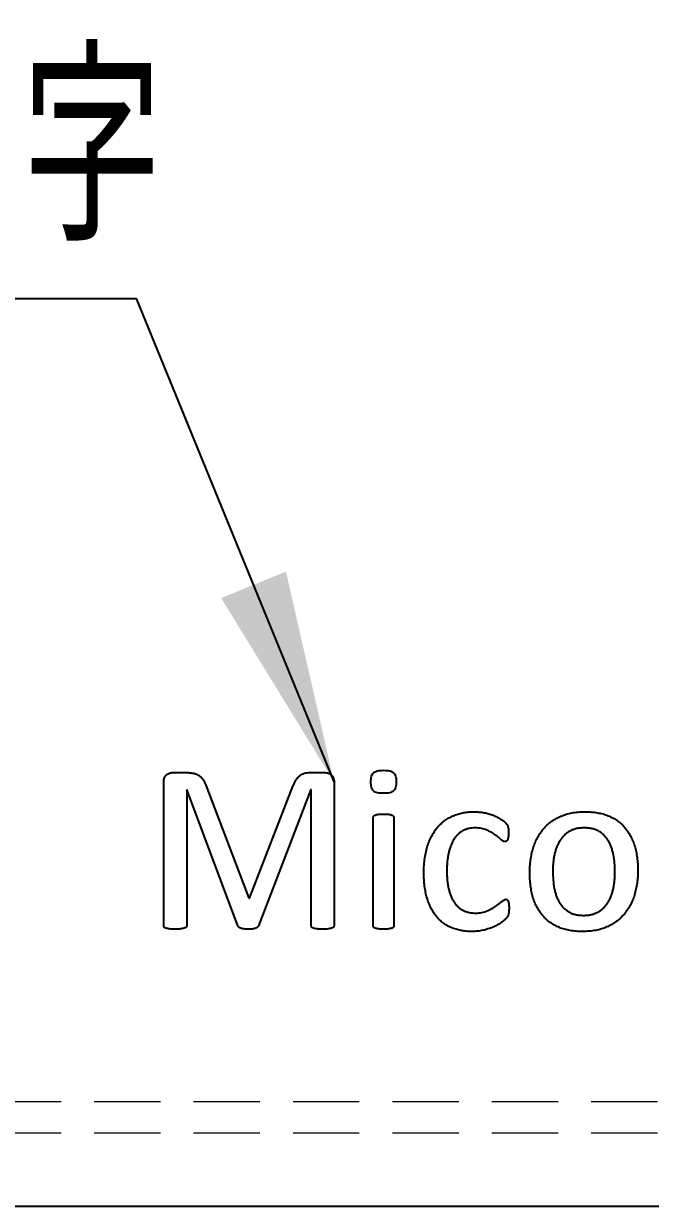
# Model space of a CAD drawing. Header units: millimetres. Extents: x 0 to 210, y 0 to 297.
# Drawn here: x 160.57 to 172.58, y 167.09 to 189.75 of the extents above; entities that cross this region are included whole.
import ezdxf

# ---------------------------------------------------------------- set-up
doc = ezdxf.new("R2010")
doc.units = ezdxf.units.MM
doc.linetypes.add('HIDDEN', pattern=[1.905, 1.27, -0.635])
doc.layers.add('图纸格式', color=7, linetype='Continuous')
doc.styles.add('SLDTEXTSTYLE0', font='TXT', dxfattribs={"width": 0.7, "bigfont": 'bigfont'})
doc.dimstyles.new('SLDDIMSTYLE2', dxfattribs={"dimtxt": 0.18, "dimasz": 4.08, "dimexe": 0, "dimexo": 0.0625, "dimgap": 0, "dimtad": 0, "dimtih": 1, "dimtoh": 1, "dimdec": 0, "dimrnd": 1e-09, "dimzin": 0, "dimdsep": 46, "dimtxsty": 'Standard', "dimsah": 1, "dimcen": 0.09, "dimadec": 0, "dimazin": 0, "dimtfac": 4.08, "dimtdec": 0, "dimtofl": 0, "dimtmove": 0, "dimatfit": 3, "dimfxl": 0, "dimfrac": 2, "dimtolj": 1, "dimtzin": 0, "dimarcsym": 0})

# ---------------------------------------------------------------- blocks, each defined once
blk = doc.blocks.new('SW_NOTE_0_1')
at = {"layer": '图纸格式', "color": 0}
blk.add_line((-34.454, 0), (0, 0), dxfattribs=at)
at = {"layer": '图纸格式', "color": 0, "insert": (-34.926, 4.596), "char_height": 3.5, "attachment_point": 1, "style": 'SLDTEXTSTYLE0'}
blk.add_mtext('激光打标/0.5mm浮雕刻字', dxfattribs=at)

msp = doc.modelspace()

# ---------------------------------------------------------------- linework, layer by layer
at = {"color": 7, "linetype": 'Continuous', "lineweight": 25}
for p, q in [((163.42821463, 175.40030232), (163.6874058, 175.40030232)), ((166.06217602, 175.40030232), (166.33446463, 175.40030232)), ((163.25174404, 172.47406151), (163.25174404, 175.22038504)), ((164.05826977, 175.15765526), (164.88409698, 172.99589055)), ((164.89581573, 172.99589055), (165.7354297, 175.15076188)), ((166.51644992, 175.22038504), (166.51644992, 172.47406151)), ((163.69292051, 175.07493467), (163.69292051, 172.47406151)), ((163.69567786, 175.07493467), (163.69292051, 175.07493467)), ((164.67453816, 172.46234276), (163.69567786, 175.07493467)), ((166.07044808, 175.07493467), (165.06539294, 172.46234276)), ((166.07527345, 175.07493467), (166.07044808, 175.07493467)), ((166.07527345, 172.47406151), (166.07527345, 175.07493467)), ((167.26644992, 172.47130416), (167.26644992, 174.53518283)), ((167.66350874, 174.53518283), (167.66350874, 172.47130416)), ((164.88409698, 172.99589055), (164.89581573, 172.99589055)), ((195.57536459, 167.09058668), (124.97494397, 167.09058668))]:
    msp.add_line(p, q, dxfattribs=at)
at = {"color": 7, "linetype": 'HIDDEN', "lineweight": 18}
for p, q in [((195.57536459, 169.09058668), (124.97494397, 169.09058668)), ((195.57536459, 168.49058668), (124.97494397, 168.49058668))]:
    msp.add_line(p, q, dxfattribs=at)
at = {"color": 7, "linetype": 'Continuous', "lineweight": 25}
for points, knots in [([(163.25174404, 175.22038504), (163.25227803, 175.23540564), (163.25327899, 175.26356137), (163.26388446, 175.30219882), (163.28022075, 175.33506538), (163.30555195, 175.35903745), (163.33361227, 175.37739135), (163.36382902, 175.39095691), (163.39567824, 175.39849912), (163.41737889, 175.39970179), (163.42821463, 175.40030232)], [0, 0, 0, 0, 0.1577477648, 0.2956941833, 0.4191009362, 0.5388719682, 0.6576612537, 0.7714147846, 0.8858610805, 1, 1, 1, 1]), ([(163.6874058, 175.40030232), (163.71249853, 175.39976099), (163.75925456, 175.39875232), (163.82509978, 175.38831089), (163.88260934, 175.37101497), (163.93183176, 175.34395702), (163.97445716, 175.31018268), (164.00771825, 175.26604197), (164.03629249, 175.21516185), (164.05071956, 175.17741143), (164.05826977, 175.15765526)], [0, 0, 0, 0, 0.1559391475, 0.2905660733, 0.4135046205, 0.527333852, 0.6380431329, 0.7489735746, 0.8686286778, 1, 1, 1, 1]), ([(165.7354297, 175.15076188), (165.7446551, 175.17233321), (165.76202156, 175.2129404), (165.79300398, 175.26738195), (165.82693107, 175.31195868), (165.8647686, 175.34653459), (165.9065675, 175.37234454), (165.95338679, 175.38874971), (166.00570027, 175.39850898), (166.042597, 175.39968061), (166.06217602, 175.40030232)], [0, 0, 0, 0, 0.1582992684, 0.2979922618, 0.4218036776, 0.5349197465, 0.6421379668, 0.7510817638, 0.8679130303, 1, 1, 1, 1]), ([(166.33446463, 175.40030232), (166.34668318, 175.39973227), (166.37067086, 175.39861314), (166.40520449, 175.39104455), (166.43689338, 175.37833933), (166.46351406, 175.35815947), (166.48643196, 175.33309778), (166.50241557, 175.30105669), (166.51557587, 175.26341989), (166.51614364, 175.23546498), (166.51644992, 175.22038504)], [0, 0, 0, 0, 0.1264250645, 0.2481998766, 0.3643873152, 0.4766619241, 0.5912311425, 0.7125404529, 0.8449333435, 1, 1, 1, 1]), ([(167.22233227, 175.22176372), (167.22293396, 175.24157), (167.22404109, 175.27801474), (167.23330717, 175.32804008), (167.24920924, 175.36835682), (167.27366564, 175.39951789), (167.30795773, 175.42091736), (167.35175819, 175.43446823), (167.40579171, 175.44349122), (167.44540217, 175.44409179), (167.46704735, 175.44441997)], [0, 0, 0, 0, 0.15232316654, 0.28028369663, 0.38964167253, 0.48270415389, 0.57981112591, 0.69555823602, 0.83363749688, 1, 1, 1, 1]), ([(167.46704735, 175.44441997), (167.48845837, 175.44408584), (167.52760431, 175.44347494), (167.58101478, 175.43454241), (167.62387034, 175.4207834), (167.65774887, 175.4002824), (167.68111439, 175.36967689), (167.6977458, 175.33078249), (167.70558631, 175.2813392), (167.70690708, 175.24544707), (167.70762639, 175.22589975)], [0, 0, 0, 0, 0.167476382, 0.306198342, 0.4222684329, 0.518586416, 0.6107482699, 0.7187127375, 0.8468072226, 1, 1, 1, 1]), ([(167.46291132, 175.0032435), (167.44149005, 175.00354597), (167.40232539, 175.00409899), (167.34910306, 175.01337686), (167.30597919, 175.02606443), (167.27201629, 175.04676968), (167.24889737, 175.07776745), (167.23326706, 175.11712058), (167.22402747, 175.16620301), (167.22292951, 175.20218898), (167.22233227, 175.22176372)], [0, 0, 0, 0, 0.1673973129, 0.3060537793, 0.4214962216, 0.517768731, 0.6112980632, 0.7185050057, 0.8468795481, 1, 1, 1, 1]), ([(167.70762639, 175.22589975), (167.70702471, 175.20609346), (167.70591758, 175.16964872), (167.69665149, 175.11962338), (167.68074943, 175.07930665), (167.65629302, 175.04814557), (167.62200094, 175.02674611), (167.57820047, 175.01319523), (167.52416696, 175.00417224), (167.48455649, 175.00357168), (167.46291132, 175.0032435)], [0, 0, 0, 0, 0.1523231665, 0.2802836966, 0.3896416725, 0.4827041539, 0.5798111259, 0.695558236, 0.8336374969, 1, 1, 1, 1]), ([(167.26644992, 174.53518283), (167.26687746, 174.54028605), (167.26774493, 174.55064042), (167.27409944, 174.56576542), (167.28709007, 174.57914797), (167.30748289, 174.58896876), (167.33465657, 174.59711115), (167.369937, 174.60209262), (167.41367049, 174.60545611), (167.44589792, 174.60592636), (167.46360066, 174.60618467)], [0, 0, 0, 0, 0.0666296746, 0.1351910441, 0.2094885901, 0.3048098591, 0.427257762, 0.5792086501, 0.7688566482, 1, 1, 1, 1]), ([(167.46360066, 174.60618467), (167.48199648, 174.6059525), (167.51492002, 174.60553699), (167.55930837, 174.60201694), (167.59424161, 174.59737389), (167.62078415, 174.58872039), (167.64093488, 174.57899473), (167.65419454, 174.56564812), (167.66251367, 174.55098033), (167.66318437, 174.54033248), (167.66350874, 174.53518283)], [0, 0, 0, 0, 0.2382496856, 0.4264024938, 0.5771553972, 0.6929600845, 0.7875298382, 0.8633167442, 0.9338956355, 1, 1, 1, 1]), ([(168.23703816, 173.47773798), (168.23795751, 173.52740326), (168.23973193, 173.62326002), (168.25348019, 173.76181001), (168.27646996, 173.88940933), (168.30912767, 174.00630264), (168.34953772, 174.11281722), (168.39797018, 174.20892379), (168.45257896, 174.29534898), (168.5141711, 174.37188041), (168.58294339, 174.43819496), (168.65708177, 174.49581716), (168.73667887, 174.54459703), (168.8222131, 174.58287979), (168.91192412, 174.61354752), (169.00582683, 174.63434812), (169.10312059, 174.64826026), (169.16920328, 174.64961403), (169.20280102, 174.65030232)], [0, 0, 0, 0, 0.0865850984, 0.1671140693, 0.242475046, 0.3123680729, 0.3784407597, 0.4407937809, 0.4996997327, 0.5563894576, 0.6116394815, 0.665894192, 0.7198328919, 0.773979506, 0.8289659719, 0.884851506, 0.9414562218, 1, 1, 1, 1]), ([(169.20280102, 174.65030232), (169.23525359, 174.64936354), (169.29953311, 174.64750407), (169.39360099, 174.63310687), (169.4826541, 174.61220318), (169.56459433, 174.58448566), (169.63886418, 174.55269816), (169.70206645, 174.51549223), (169.7539303, 174.48099199), (169.79078601, 174.44907103), (169.81526937, 174.4236628), (169.83105643, 174.40293902), (169.84219516, 174.38362613), (169.84914768, 174.36247131), (169.8549206, 174.3385129), (169.85804784, 174.31098702), (169.86018015, 174.2783255), (169.86034085, 174.25462759), (169.8604297, 174.24152475)], [0, 0, 0, 0, 0.1129613779, 0.2237451275, 0.3306824281, 0.4311366551, 0.5246492021, 0.6113917597, 0.686188445, 0.7412135638, 0.7808355794, 0.8088411468, 0.8317681826, 0.8580884297, 0.8860367845, 0.9174984041, 0.9543839147, 1, 1, 1, 1]), ([(170.26644992, 173.48325269), (170.26718468, 173.52510889), (170.26862528, 173.60717316), (170.28170086, 173.72757938), (170.30097313, 173.84301196), (170.33009942, 173.95274883), (170.36718814, 174.05642445), (170.41240364, 174.15322386), (170.46679172, 174.24223305), (170.52896728, 174.32394968), (170.59931753, 174.39817585), (170.67847369, 174.46310186), (170.76545063, 174.51969759), (170.86121677, 174.56629486), (170.9648978, 174.60472517), (171.07739084, 174.63123631), (171.19797434, 174.64720139), (171.28110471, 174.64924857), (171.32389477, 174.65030232)], [0, 0, 0, 0, 0.0703101593, 0.1378517889, 0.2032971147, 0.2667942766, 0.3283494306, 0.3881104467, 0.4459857165, 0.5032862837, 0.5603639692, 0.6174142232, 0.6749251446, 0.7343258499, 0.7960128565, 0.8603496867, 0.928117181, 1, 1, 1, 1]), ([(171.32389477, 174.65030232), (171.36530715, 174.64947532), (171.44541433, 174.64787558), (171.56137457, 174.63275121), (171.66952559, 174.61016419), (171.76928074, 174.5760679), (171.8608931, 174.53302284), (171.94503368, 174.48206175), (172.02082293, 174.42162665), (172.08799734, 174.35199794), (172.14736674, 174.27435173), (172.19939366, 174.18921548), (172.24284038, 174.09591041), (172.27860998, 173.99528077), (172.30586656, 173.88719034), (172.32590463, 173.77247499), (172.3375319, 173.65100181), (172.33915118, 173.56783624), (172.33997933, 173.52530232)], [0, 0, 0, 0, 0.071868294, 0.1390204506, 0.2027203332, 0.2634065691, 0.3215900906, 0.378177301, 0.4338185, 0.4894010231, 0.5457387414, 0.60321488, 0.6622902538, 0.7241236611, 0.7883758868, 0.8556074033, 0.9261523475, 1, 1, 1, 1]), ([(169.22279183, 174.34147879), (169.2013867, 174.34079195), (169.15972904, 174.33945526), (169.09924899, 174.32979835), (169.04266624, 174.31319361), (168.99003467, 174.28939476), (168.94055044, 174.25982824), (168.89562386, 174.22282006), (168.85448677, 174.17948298), (168.81739151, 174.12966961), (168.78410806, 174.07363438), (168.75619389, 174.01120389), (168.73198173, 173.94321995), (168.71194442, 173.86928181), (168.69719095, 173.78922863), (168.68625462, 173.7033922), (168.67913394, 173.61181918), (168.67852671, 173.54875356), (168.67821463, 173.51634092)], [0, 0, 0, 0, 0.0575993618, 0.1120971268, 0.1643446624, 0.2158363635, 0.2671718371, 0.3190409887, 0.3719721932, 0.4276331249, 0.4858631976, 0.5470277204, 0.6113856611, 0.6799477283, 0.7529673115, 0.8302914759, 0.912778138, 1, 1, 1, 1]), ([(169.79149588, 174.07677291), (169.785693, 174.07743395), (169.77320786, 174.07885622), (169.75428172, 174.08697228), (169.73490823, 174.10085838), (169.70542016, 174.12621705), (169.66374776, 174.16484844), (169.60328424, 174.21198882), (169.53020253, 174.26003455), (169.45925537, 174.29536212), (169.3953235, 174.31929572), (169.34170594, 174.3324187), (169.28366159, 174.33981487), (169.2434932, 174.3409129), (169.22279183, 174.34147879)], [0, 0, 0, 0, 0.02712184435, 0.05835383511, 0.09460257784, 0.13794513637, 0.23962913124, 0.35942229989, 0.49491299692, 0.64678111997, 0.72777912095, 0.81273932119, 0.90349246483, 1, 1, 1, 1]), ([(171.30872933, 174.34147879), (171.28341849, 174.34060535), (171.23438585, 174.33891331), (171.16339523, 174.32814119), (171.09806653, 174.30870104), (171.0382267, 174.28173867), (170.98405769, 174.24718691), (170.93381916, 174.20745013), (170.88990667, 174.159889), (170.85018033, 174.10713246), (170.8158136, 174.04856707), (170.78716428, 173.98418425), (170.76126045, 173.9156269), (170.74159768, 173.84141719), (170.72679834, 173.76325043), (170.71575846, 173.68133821), (170.70858101, 173.59597315), (170.70794845, 173.53772518), (170.70762639, 173.50806886)], [0, 0, 0, 0, 0.0653894927, 0.1266737301, 0.1848917888, 0.2409422987, 0.2956182197, 0.350496746, 0.4059246462, 0.4623135679, 0.5208484824, 0.5808780955, 0.6441675448, 0.7099706102, 0.7788858276, 0.8495677413, 0.9234090771, 1, 1, 1, 1]), ([(171.89880286, 173.49841813), (171.8977062, 173.55434213), (171.89556691, 173.66343523), (171.87601878, 173.7967349), (171.854977, 173.89733325), (171.83220266, 173.96664454), (171.80637425, 174.03167496), (171.77550542, 174.09206018), (171.73865936, 174.14681267), (171.6967987, 174.19643335), (171.64751856, 174.23869854), (171.59296814, 174.27558429), (171.53187161, 174.30546344), (171.4637036, 174.32717846), (171.38843303, 174.33921995), (171.33588533, 174.34070918), (171.30872933, 174.34147879)], [0, 0, 0, 0, 0.1435245331, 0.2799788328, 0.3452683036, 0.4072298206, 0.4670639528, 0.524867208, 0.5810077665, 0.6362478167, 0.6910415967, 0.7471821552, 0.8049823979, 0.8650778792, 0.9302739363, 1, 1, 1, 1]), ([(169.8604297, 174.24152475), (169.86012688, 174.22749803), (169.85956487, 174.20146541), (169.85657473, 174.16592982), (169.85065999, 174.13667613), (169.839699, 174.10976146), (169.82250247, 174.08331084), (169.80104795, 174.07878702), (169.79149588, 174.07677291)], [0, 0, 0, 0, 0.2163337571, 0.4015004722, 0.5502871704, 0.6727153456, 0.8542849175, 1, 1, 1, 1]), ([(169.15868338, 172.35618467), (169.1225672, 172.35713554), (169.05212985, 172.35899001), (168.94971176, 172.37268772), (168.85369863, 172.39641358), (168.76382416, 172.42854029), (168.68047127, 172.47013023), (168.60424659, 172.52055869), (168.53547136, 172.58003741), (168.47304517, 172.64695243), (168.41812311, 172.72300032), (168.3712374, 172.80744786), (168.32903648, 172.89901957), (168.29562495, 172.99941637), (168.26987106, 173.10791125), (168.2502589, 173.22415028), (168.23966466, 173.34840527), (168.23792981, 173.43383176), (168.23703816, 173.47773798)], [0, 0, 0, 0, 0.0656914086, 0.1281179191, 0.1875270729, 0.2453096172, 0.3013903829, 0.3565744768, 0.4111168456, 0.4664274435, 0.5226979396, 0.5812852685, 0.6418940224, 0.7058714466, 0.7733925745, 0.8445854566, 0.9201223596, 1, 1, 1, 1]), ([(168.67821463, 173.51634092), (168.67854944, 173.48393119), (168.6792009, 173.42087123), (168.68599554, 173.32945535), (168.69793956, 173.24413011), (168.71315257, 173.164925), (168.73424017, 173.09202065), (168.75854532, 173.02515152), (168.78788375, 172.96455587), (168.82065548, 172.90998113), (168.85795252, 172.86159174), (168.90047255, 172.82122719), (168.94572671, 172.78575049), (168.99547103, 172.75752531), (169.04944443, 172.73623234), (169.10664286, 172.72007891), (169.16806984, 172.71135011), (169.21012895, 172.70988112), (169.23175323, 172.70912585)], [0, 0, 0, 0, 0.0877537003, 0.1707433276, 0.2480046376, 0.3209776974, 0.3889257854, 0.4533043638, 0.5134160181, 0.5709340583, 0.6254525481, 0.6782574944, 0.7292838077, 0.780838514, 0.8324870074, 0.8860779581, 0.9414280861, 1, 1, 1, 1]), ([(171.28046646, 172.35618467), (171.23905411, 172.35701169), (171.15894697, 172.35861147), (171.04298645, 172.37373557), (170.93483639, 172.39632356), (170.83507793, 172.43041647), (170.7434772, 172.4734734), (170.65929496, 172.52439196), (170.58353226, 172.58508287), (170.51569701, 172.65426829), (170.45621805, 172.73195896), (170.40513511, 172.81749904), (170.36134314, 172.9104168), (170.32639428, 173.01146869), (170.29992728, 173.11979802), (170.28065311, 173.23499305), (170.26885712, 173.35685886), (170.2672644, 173.44048698), (170.26644992, 173.48325269)], [0, 0, 0, 0, 0.0717996044, 0.1388875789, 0.202526579, 0.2631548128, 0.3212827242, 0.3778158502, 0.433403869, 0.4892115195, 0.5454953919, 0.6027101021, 0.6617290133, 0.7233707328, 0.7878504693, 0.8549502832, 0.9258245518, 1, 1, 1, 1]), ([(170.70762639, 173.50806886), (170.70920901, 173.45172854), (170.71228929, 173.34207276), (170.72928952, 173.2077942), (170.7529091, 173.1076609), (170.77344229, 173.03778715), (170.80124087, 172.97350392), (170.83127123, 172.91293389), (170.86918127, 172.85889209), (170.91210281, 172.81020768), (170.96063254, 172.76727828), (171.01479895, 172.72992573), (171.07632441, 172.70107123), (171.14457118, 172.67936392), (171.22006575, 172.66726129), (171.27261245, 172.66577585), (171.29976794, 172.6650082)], [0, 0, 0, 0, 0.14453765399, 0.28131520787, 0.34607466689, 0.40834033257, 0.46777476269, 0.52550156265, 0.58141277136, 0.63652306193, 0.6916333525, 0.74721120637, 0.80467869425, 0.86525633803, 0.93036616156, 1, 1, 1, 1]), ([(172.33997933, 173.52530232), (172.33919148, 173.4836845), (172.33764261, 173.40186696), (172.32523637, 173.28149134), (172.3035342, 173.16618631), (172.27513316, 173.05601299), (172.23802544, 172.95192917), (172.19162353, 172.85539465), (172.13780596, 172.76573756), (172.07558861, 172.68393983), (172.00479161, 172.61040663), (171.92557075, 172.54501112), (171.83775351, 172.48861216), (171.74197778, 172.44070322), (171.63805976, 172.40245294), (171.52575905, 172.37622011), (171.40576466, 172.35903068), (171.32303842, 172.35715165), (171.28046646, 172.35618467)], [0, 0, 0, 0, 0.06987855111, 0.13737602894, 0.20291501835, 0.26674380996, 0.32825872557, 0.3881462302, 0.44631351311, 0.50357662306, 0.56033833167, 0.61735129216, 0.67568216048, 0.73521559316, 0.79686227523, 0.8611570487, 0.92854966959, 1, 1, 1, 1]), ([(171.29976794, 172.6650082), (171.32485019, 172.66587742), (171.37342804, 172.66756086), (171.44394366, 172.67841776), (171.50923336, 172.69790638), (171.56952402, 172.72477533), (171.62440955, 172.75903072), (171.67415565, 172.79908479), (171.71908558, 172.84520987), (171.75803132, 172.89794594), (171.79286703, 172.95595679), (171.82141556, 173.02012685), (171.84655121, 173.08882964), (171.86535602, 173.16310357), (171.88038018, 173.24138098), (171.89156491, 173.32374259), (171.89761103, 173.40986004), (171.89840073, 173.46853792), (171.89880286, 173.49841813)], [0, 0, 0, 0, 0.0648053416, 0.1255112396, 0.18373696, 0.2403360275, 0.2955227326, 0.3504084811, 0.4049851567, 0.4613814993, 0.5194132142, 0.5794507273, 0.6425449619, 0.7082038951, 0.7771281818, 0.8484077046, 0.922805511, 1, 1, 1, 1]), ([(169.23175323, 172.70912585), (169.25222501, 172.7096893), (169.29193597, 172.71078226), (169.34951863, 172.71823432), (169.40307934, 172.73145113), (169.4679038, 172.75512646), (169.53981553, 172.79183039), (169.61612024, 172.8394586), (169.679532, 172.88751287), (169.72556658, 172.92482916), (169.75651372, 172.95029232), (169.77625103, 172.96317419), (169.79340499, 172.97152664), (169.80453295, 172.97312845), (169.80941867, 172.97383173)], [0, 0, 0, 0, 0.09451727058, 0.18334365615, 0.2674847792, 0.34869894536, 0.50147523044, 0.63923570996, 0.76357635692, 0.86845738385, 0.91302868747, 0.94834317122, 0.9773201028, 1, 1, 1, 1]), ([(169.80941867, 172.97383173), (169.81436846, 172.9735673), (169.82424045, 172.9730399), (169.83727271, 172.96434187), (169.84820076, 172.95105843), (169.85573292, 172.93173317), (169.86302944, 172.90741923), (169.86621199, 172.87691314), (169.8693695, 172.84062968), (169.86938349, 172.81437759), (169.8693911, 172.8001185)], [0, 0, 0, 0, 0.0730847162, 0.145762272, 0.2264869795, 0.3282822099, 0.4536910776, 0.6066848535, 0.7863669308, 1, 1, 1, 1]), ([(169.8693911, 172.8001185), (169.86931004, 172.787933), (169.86915851, 172.76515084), (169.86678765, 172.73368959), (169.86470171, 172.70705358), (169.85958275, 172.68494006), (169.85315511, 172.66587644), (169.84512107, 172.64662555), (169.82991276, 172.62458339), (169.81139271, 172.60336569), (169.79047239, 172.58208733), (169.76821228, 172.56387192), (169.74129163, 172.54322392), (169.69853564, 172.51226438), (169.63675135, 172.47543177), (169.55490838, 172.43629263), (169.46473633, 172.40306107), (169.36766433, 172.37737509), (169.26482915, 172.3589486), (169.19438145, 172.35711421), (169.15868338, 172.35618467)], [0, 0, 0, 0, 0.0394794879, 0.0738113862, 0.1022687574, 0.1259377098, 0.147134049, 0.1674757733, 0.1932966262, 0.2334448333, 0.2587229427, 0.2899053262, 0.3265504122, 0.368713496, 0.4609319327, 0.5592012041, 0.6624094029, 0.7718870957, 0.8844080111, 1, 1, 1, 1]), ([(163.46819624, 172.40030232), (163.4488972, 172.40055855), (163.41369007, 172.40102598), (163.36561002, 172.40443434), (163.32752528, 172.41233957), (163.29728594, 172.41779797), (163.27525764, 172.42765468), (163.25996937, 172.44029108), (163.25275799, 172.45690184), (163.25208662, 172.46826385), (163.25174404, 172.47406151)], [0, 0, 0, 0, 0.2316671375, 0.4226291316, 0.5767591012, 0.698480799, 0.7897590603, 0.8639466677, 0.9305764671, 1, 1, 1, 1]), ([(163.69292051, 172.47406151), (163.69240454, 172.46821631), (163.69137787, 172.45658549), (163.68236981, 172.44042216), (163.66652301, 172.42743481), (163.64332648, 172.41801751), (163.61234736, 172.41228974), (163.57351924, 172.40446813), (163.52431565, 172.40098592), (163.48818652, 172.40054583), (163.46819624, 172.40030232)], [0, 0, 0, 0, 0.0680128967, 0.1353325822, 0.2096332941, 0.3034633926, 0.4246769351, 0.5774921208, 0.7662259852, 1, 1, 1, 1]), ([(164.87031021, 172.40030232), (164.85514534, 172.40067565), (164.82708643, 172.4013664), (164.78806992, 172.40355794), (164.75553981, 172.40904979), (164.72905596, 172.41631444), (164.70838762, 172.42570704), (164.69178582, 172.43540548), (164.68113586, 172.44857898), (164.67667245, 172.4578903), (164.67453816, 172.46234276)], [0, 0, 0, 0, 0.210589193, 0.3896439816, 0.5416961275, 0.6678643564, 0.7692213039, 0.8567959737, 0.931523225, 1, 1, 1, 1]), ([(165.06539294, 172.46234276), (165.06283926, 172.457382), (165.05759379, 172.44719213), (165.04548634, 172.4340751), (165.02925076, 172.42204038), (165.00730054, 172.41391558), (164.98036242, 172.40793171), (164.94881085, 172.40312379), (164.91148689, 172.40044999), (164.88479091, 172.40035425), (164.87031021, 172.40030232)], [0, 0, 0, 0, 0.0772335394, 0.1586448382, 0.2455096464, 0.3558027167, 0.4805017041, 0.6290805413, 0.7988021858, 1, 1, 1, 1]), ([(166.29448301, 172.40030232), (166.27564253, 172.40057017), (166.24066454, 172.40106744), (166.1925999, 172.40447328), (166.15401639, 172.41223055), (166.1234009, 172.4179374), (166.10091916, 172.42766385), (166.08498603, 172.44022161), (166.07698057, 172.45678744), (166.07584794, 172.46824829), (166.07527345, 172.47406151)], [0, 0, 0, 0, 0.2247844221, 0.4173199121, 0.5732132212, 0.6941975554, 0.7874134343, 0.8632107694, 0.9306171342, 1, 1, 1, 1]), ([(166.51644992, 172.47406151), (166.51593398, 172.46821622), (166.51490734, 172.45658523), (166.50589897, 172.44042321), (166.49005357, 172.4274299), (166.46705963, 172.41812909), (166.43658056, 172.41224079), (166.39865421, 172.40452541), (166.35014834, 172.40092764), (166.31447459, 172.4005269), (166.29448301, 172.40030232)], [0, 0, 0, 0, 0.0687425519, 0.1367844559, 0.2118822799, 0.3067190055, 0.4265868112, 0.5783692919, 0.7637180131, 1, 1, 1, 1]), ([(167.46360066, 172.40030232), (167.445917, 172.40071965), (167.41374064, 172.40147901), (167.3697742, 172.40308505), (167.33490357, 172.40990223), (167.30730598, 172.41658226), (167.28740302, 172.42676145), (167.27390746, 172.43936931), (167.26759012, 172.45493221), (167.26683713, 172.4657442), (167.26644992, 172.47130416)], [0, 0, 0, 0, 0.2303970038, 0.4192195353, 0.5711810645, 0.6923876535, 0.7874011359, 0.859313501, 0.9276534899, 1, 1, 1, 1]), ([(167.66350874, 172.47130416), (167.66323927, 172.46569159), (167.66270568, 172.45457789), (167.65440421, 172.43946511), (167.64062588, 172.42692682), (167.62096437, 172.41682796), (167.59398603, 172.40963772), (167.55947477, 172.40315398), (167.51484617, 172.40142072), (167.48197587, 172.40070335), (167.46360066, 172.40030232)], [0, 0, 0, 0, 0.0717766288, 0.1421281157, 0.2156023993, 0.3098674502, 0.4244182847, 0.5751827965, 0.7625179524, 1, 1, 1, 1])]:
    msp.add_open_spline(points, degree=3, knots=knots, dxfattribs=at)

# ---------------------------------------------------------------- block references
at = {"layer": '图纸格式'}
msp.add_blockref('SW_NOTE_0_1', (162.73127837, 184.48626057), dxfattribs=at)

# ---------------------------------------------------------------- leaders
msp.add_leader([(166.51644992, 175.22038504), (162.73127837, 184.48626057)], dimstyle='SLDDIMSTYLE2', dxfattribs=at)

doc.saveas('drawing.dxf')
